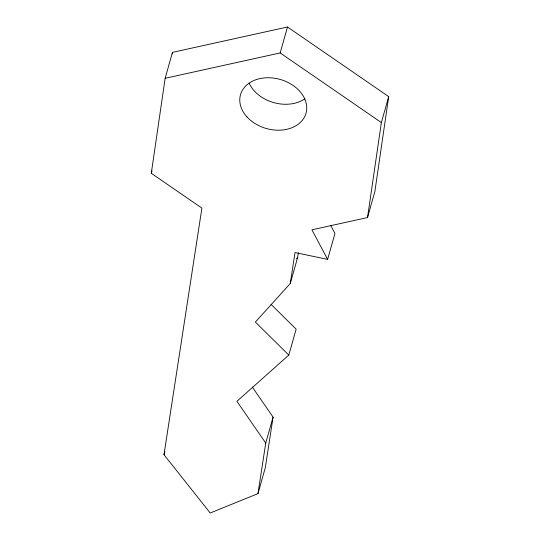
<?xml version="1.0" encoding="UTF-8"?>
<svg xmlns="http://www.w3.org/2000/svg" width="540" height="540" viewBox="0 0 540 540"><rect width="100%" height="100%" fill="white"/><g stroke="black" fill="none" stroke-linecap="round" stroke-linejoin="round"><path stroke-width="0.81" d="M151.301 173.293L165.139 78.3L172.476 52.367L287.503 27L388.699 96.626L374.861 191.626L367.524 217.559L311.931 229.817L327.618 259.382L295.022 252.558L290.264 283.514L255.373 322.076L288.806 355.064L236.918 401.321L265.741 443.05L257.965 493.627L210.209 513L163.991 454.694L201.899 208.109L151.301 173.293L151.99 170.863M172.233 54.034L172.476 52.367M367.524 217.559L381.362 122.56L388.699 96.626M252.288 387.018L273.078 417.116L265.302 467.701L257.965 493.627M290.264 283.514L297.601 257.58L298.357 252.693M163.991 454.694L164.909 451.454M165.139 78.3L280.166 52.934L287.503 27M288.806 355.064L296.143 329.13L271.067 304.391M265.741 443.05L273.078 417.116M327.618 259.382L334.955 233.456L330.642 225.322M296.48 258.822L297.601 257.58M280.166 52.934L381.362 122.56M304.972 98.732A34.054 25.502 15.8 0 1 249.136 83.18M246.996 116.937A34.054 25.502 15.8 0 0 304.391 117.248A34.054 25.502 15.8 0 0 268.414 77.747A34.054 25.502 15.8 0 0 246.996 116.937"/></g></svg>
